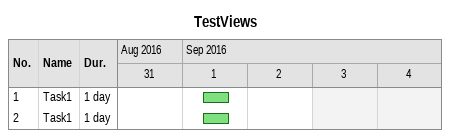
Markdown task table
TestViews

| ID | Task | Duration | Start | Finish |
|---|---|---|---|---|
| 1 | Task1 | 1d | 2016-09-01 | 2016-09-01 |
| 2 | Task1 | 1d | 2016-09-01 | 2016-09-01 |
